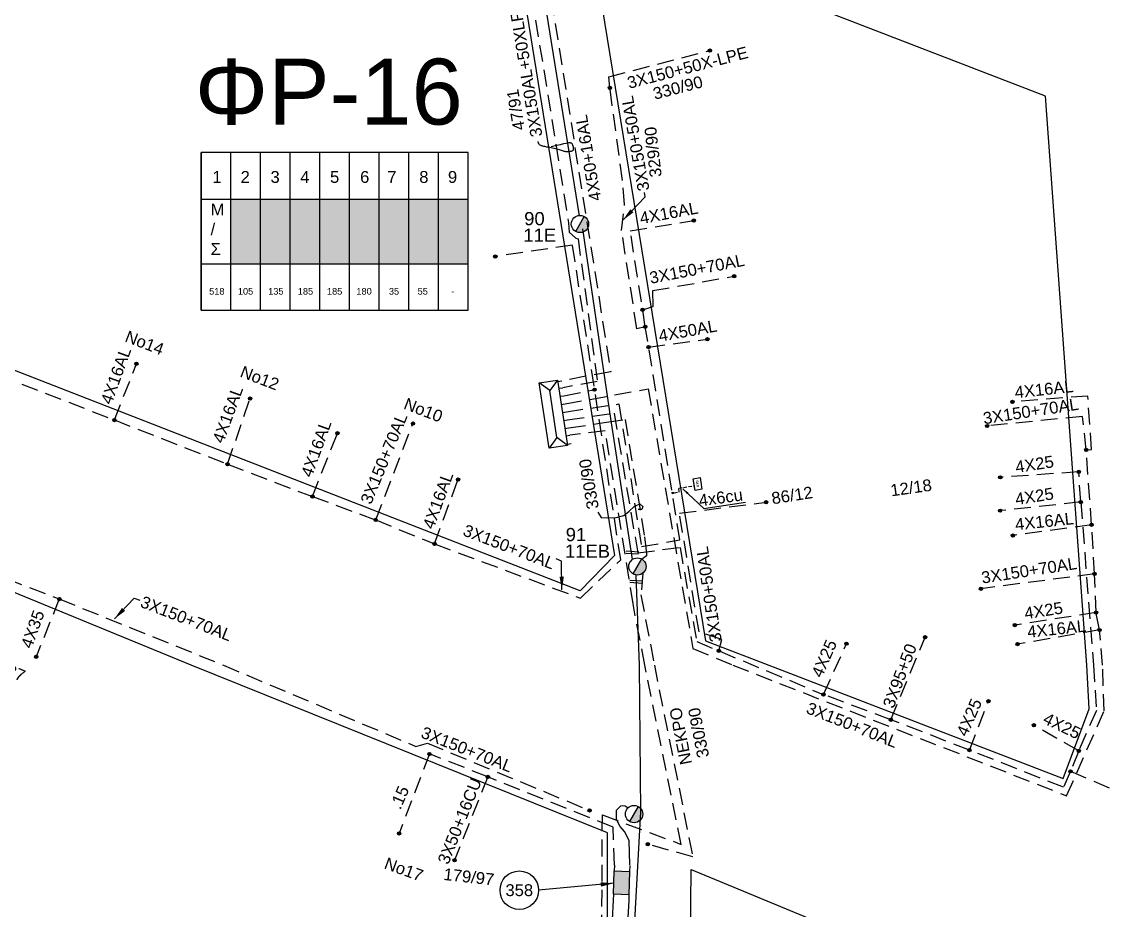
# Model space of a CAD drawing. Header units: millimetres. Extents: x 766 to 1726, y 225 to 629.
# Drawn here: x 1309.4 to 1391.4, y 405.7 to 473.1 of the extents above; entities that cross this region are included whole.
import ezdxf
from ezdxf.enums import TextEntityAlignment as Align

# ---------------------------------------------------------------- set-up
doc = ezdxf.new("R2010")
doc.units = ezdxf.units.MM
doc.linetypes.add('DASHED', pattern=[19.05, 12.7, -6.35])
for name, color, linetype in [('Link Box 4 Διευθύνσεων', 7, 'Continuous'), ('Pillar OTE', 7, 'Continuous'), ('Άγνωστα', 7, 'Continuous'), ('Ασφαλειοκιβώτια Χ.Τ 9 αναχωρήσεων', 7, 'Continuous'), ('Γυμνά εναέρια ΧΤ (3Φ)   4x35AL', 7, 'Continuous'), ('Γυμνά εναέρια ΧΤ και ΦΟΠ (2Φ)   3x50+16CU', 7, 'Continuous'), ('Γυμνά εναέρια ΧΤ και ΦΟΠ (3Φ)   4x50+16AL', 7, 'Continuous'), ('Επιγραφές - Σχήματα', 7, 'Continuous'), ('Καλώδια ΧΤ   3x150+50AL', 7, 'DASHED'), ('Καλώδια ΧΤ   3x150+70AL', 7, 'DASHED'), ('Καλώδια ΧΤ   3x150AL+50CU', 7, 'DASHED'), ('Καλώδια ΧΤ   3x150AL+50XLPE', 7, 'DASHED'), ('Καλώδια ΧΤ   3x95+50CU', 7, 'DASHED'), ('Μηχανική τομή', 7, 'Continuous'), ('Στύλος ΦΜ', 7, 'Continuous'), ('Στύλος ΦΜ @ 1', 7, 'Continuous'), ('Συνδέσεις', 7, 'Continuous'), ('Υποσταθμός πόλεως', 7, 'Continuous'), ('Υπόβαθρο ΔΕΗ', 7, 'Continuous'), ('Υπόγεια καλώδια Δικτύου ΧΤ και Παρ. ΧΤ - 3X150+70 AL', 7, 'DASHED'), ('Υπόγεια καλώδια Παροχών ΧΤ   .15', 7, 'DASHED'), ('Υπόγεια καλώδια Παροχών ΧΤ   4x16AL', 7, 'DASHED'), ('Υπόγεια καλώδια Παροχών ΧΤ   4x25', 7, 'DASHED'), ('Υπόγεια καλώδια Παροχών ΧΤ   4x50AL', 7, 'DASHED'), ('Υπόγεια καλώδια Παροχών ΧΤ   4x6', 7, 'DASHED')]:
    doc.layers.add(name, color=color, linetype=linetype)
doc.styles.get("Standard").update_dxf_attribs({"font": 'arial.ttf'})
doc.linetypes.add('SYN_LINE', pattern='A,0.5,-0.0001,["/\\/\\/\\/",Standard,S=0.1,R=0,X=0,Y=-0.05],-0.25', length=0.7501)
doc.dimstyles.new('ISO-25', dxfattribs={"dimtxt": 2.5, "dimasz": 2.5, "dimexe": 1.25, "dimexo": 0.625, "dimtad": 1, "dimtxsty": 'Standard', "dimcen": 2.5, "dimadec": 0, "dimazin": 0, "dimtfac": 1, "dimtmove": 0, "dimatfit": 3, "dimfxl": 1, "dimarcsym": 0})

# ---------------------------------------------------------------- blocks, each defined once
blk = doc.blocks.new('_ΣΥΝΔΕΣΗ')
at = {"layer": 'Συνδέσεις', "linetype": 'SYN_LINE', "ltscale": 40}
blk.add_hatch(color=256, dxfattribs=at).paths.add_polyline_path([(0.5, -0.01, 1), (-0.5, -0.01, 1)])
at = {"layer": 'Συνδέσεις'}
blk.add_circle((0, -0.01), 0.5, dxfattribs=at)
blk = doc.blocks.new('ΥΠΑΡΧΩΝ ΤΣΙΜΕΝΤΕΝΙΟΣ ΣΤΥΛΟΣ')
at = {"layer": 'Στύλος ΦΜ'}
blk.add_hatch(color=256, dxfattribs=at).paths.add_polyline_path([(-1.29, -2.28, 0.574793), (2.62, 0, 0.268822), (1.3, 2.27)])
blk.add_line((-1.29, -2.28), (1.3, 2.27), dxfattribs=at)
blk.add_circle((0, 0), 2.62, dxfattribs=at)
at = {"layer": 'Στύλος ΦΜ', "flags": 4}
for tag, p in [('ΑΡΙΘΜΟΣ', (-4.68, 8.05)), ('ΤΥΠΟΣ', (-4.91, 3.03))]:
    blk.add_attdef(tag, p, '', height=4, dxfattribs=at)
blk = doc.blocks.new('LINK BOX 4 ΑΝΑΧΩΡΗΣΕΩΝ_')
at = {"layer": 'Link Box 4 Διευθύνσεων', "ltscale": 40}
blk.add_hatch(color=256, dxfattribs=at).paths.add_polyline_path([(-3.54, 0), (-3.54, -4.67), (3.54, -4.67), (3.54, 0)])
for p, q in [((-3.54, 0), (-5.33, 0)), ((5.33, 0), (3.54, 0)), ((-3.54, -4.67), (-5.33, -4.67)), ((5.33, -4.67), (3.54, -4.67))]:
    blk.add_line(p, q, dxfattribs=at)
blk.add_lwpolyline([(-3.54, -4.67), (-3.54, 0), (3.54, 0), (3.54, -4.67)], close=True, dxfattribs=at)
blk = doc.blocks.new('ΑΣΦΑΛΕΙΟΚΙΒΩΤΙΟ ΥΠΟΣΤΑΘΜΟΥ 9A ΑΝΑΧΩΡΗΣΕΩΝ')
at = {"layer": 'Ασφαλειοκιβώτια Χ.Τ 9 αναχωρήσεων', "ltscale": 40}
for p, q in [((0, 0), (0, 11.955)), ((2.25, 0), (2.25, 11.955)), ((4.5, 0), (4.5, 11.955)), ((6.75, 0), (6.75, 11.955)), ((9, 0), (9, 11.955)), ((11.25, 0), (11.25, 11.955)), ((13.5, 0), (13.5, 11.955)), ((15.75, 0), (15.75, 11.955)), ((18, 0), (18, 11.955)), ((0, 8.434), (20.25, 8.434)), ((0, 3.521), (20.25, 3.521))]:
    blk.add_line(p, q, dxfattribs=at)
at = {"layer": 'Ασφαλειοκιβώτια Χ.Τ 9 αναχωρήσεων'}
blk.add_lwpolyline([(20.25, 0), (20.25, 11.955), (0, 11.955), (0, 0)], close=True, dxfattribs=at)
for s, p in [('1', (0.855, 9.658)), ('2', (2.997, 9.658)), ('3', (5.265, 9.658)), ('4', (7.521, 9.658)), ('5', (9.774, 9.658)), ('6', (12.057, 9.658)), ('7', (14.118, 9.658)), ('8', (16.54, 9.658)), ('9', (18.714, 9.658))]:
    blk.add_text(s, height=0.9, dxfattribs=at).set_placement(p)
at = {"layer": 'Ασφαλειοκιβώτια Χ.Τ 9 αναχωρήσεων', "ltscale": 40}
for tag, height, p in [('ΟΝΟΜΑ', 1.25, (9.403, 14.063)), ('ΚΕΙΜΕΝΟ 1', 0.5, (1.194, 1.435)), ('ΚΕΙΜΕΝΟ 2', 0.5, (3.37, 1.435)), ('ΚΕΙΜΕΝΟ 3', 0.5, (5.669, 1.435)), ('ΚΕΙΜΕΝΟ 4', 0.5, (7.913, 1.435)), ('ΚΕΙΜΕΝΟ 5', 0.5, (10.123, 1.435)), ('ΚΕΙΜΕΝΟ 6', 0.5, (12.354, 1.435)), ('ΚΕΙΜΕΝΟ 7', 0.5, (14.623, 1.435)), ('ΚΕΙΜΕΝΟ 8', 0.5, (16.804, 1.435)), ('ΚΕΙΜΕΝΟ 9', 0.5, (19.088, 1.435)), ('ΣΧ', 0.5, (9.152, -0.433))]:
    blk.add_attdef(tag, text='', height=height, dxfattribs=at).set_placement(p, align=Align.MIDDLE_CENTER)
blk = doc.blocks.new('ΥΠΟΣΤΑΘΜΟΣ ΠΟΛΕΩΣ 9 ΑΝΑΧΩΡΗΣΕΩΝ')
at = {"layer": 'Υποσταθμός πόλεως', "ltscale": 40}
for p, q in [((-9.63, -2.82), (-9.63, -4)), ((-7.12, -2.82), (-7.12, -4)), ((-4.84, -2.82), (-4.84, -4)), ((-2.36, -2.82), (-2.36, -4)), ((0.09, -2.82), (0.09, -4)), ((2.55, -2.82), (2.55, -4)), ((5.02, -2.82), (5.02, -4)), ((7.48, -2.82), (7.48, -4)), ((9.61, -2.82), (9.61, -4))]:
    blk.add_line(p, q, dxfattribs=at)
blk.add_lwpolyline([(-10.02, 2.82), (10.02, 2.82), (10.02, -2.82), (-10.02, -2.82)], close=True, dxfattribs=at)
for points in [[(-7.21, 0), (-10.02, 2.82)], [(-10.02, -2.82), (-7.21, 0)], [(-7.21, 0), (7.21, 0)], [(7.21, 0), (10.02, 2.82)], [(10.02, -2.82), (7.21, 0)]]:
    blk.add_lwpolyline(points, dxfattribs=at)
at = {"layer": 'Υποσταθμός πόλεως', "linetype": 'SYN_LINE', "ltscale": 40, "flags": 1}
for tag, p in [('ΜΕΤΑΣΧΗΜΑΤΙΣΜΟΣ', (10.79, 1.71)), ('ΙΣΧΥΣ', (10.77, -1.08)), ('ΑΡΙΘΜΟΣ', (10.89, -3.8))]:
    blk.add_attdef(tag, p, '', height=1.8, dxfattribs=at)
blk = doc.blocks.new('ΜΗΧΑΝΙΚΗ ΤΟΜΗ')
at = {"layer": 'Μηχανική τομή', "ltscale": 40}
for p, q in [((-1.89, 0.78), (1.89, 0.78)), ((1.89, 0), (-1.89, 0))]:
    blk.add_line(p, q, dxfattribs=at)
blk = doc.blocks.new('PILLAR ΟΤΕ')
at = {"layer": 'Pillar OTE', "ltscale": 40}
blk.add_lwpolyline([(-3.31, 2.02), (3.39, 2.02), (3.39, -1.99), (-3.31, -1.99)], close=True, dxfattribs=at)
at = {"layer": 'Pillar OTE', "insert": (-1.81, 0.71), "char_height": 1.3575, "width": 109.961, "attachment_point": 1}
blk.add_mtext('{\\fArial|b1|i0|c161|p34;OTE}', dxfattribs=at)

msp = doc.modelspace()

# ---------------------------------------------------------------- hatches: boundary and pattern name
at = {"layer": 'Pillar OTE', "ltscale": 40}
h = msp.add_hatch(color=256, dxfattribs=at)
h.dxf.hatch_style = 1
h.paths.add_polyline_path([(1358.715, 437.324), (1358.83, 437.4), (1358.696, 437.44)])
at = {"layer": 'Ασφαλειοκιβώτια Χ.Τ 9 αναχωρήσεων'}
for color, points in [(1, [(1327.478, 459.674), (1325.228, 459.674), (1325.228, 454.76), (1327.478, 454.76)]), (5, [(1329.728, 459.674), (1327.478, 459.674), (1327.478, 454.76), (1329.728, 454.76)]), (133, [(1331.978, 459.674), (1329.728, 459.674), (1329.728, 454.76), (1331.978, 454.76)]), (2, [(1334.228, 459.674), (1331.978, 459.674), (1331.978, 454.76), (1334.228, 454.76)]), (85, [(1336.478, 459.674), (1334.228, 459.674), (1334.228, 454.76), (1336.478, 454.76)]), (30, [(1338.728, 459.674), (1336.478, 459.674), (1336.478, 454.76), (1338.728, 454.76)]), (27, [(1340.978, 459.674), (1338.728, 459.674), (1338.728, 454.76), (1340.978, 454.76)]), (173, [(1343.228, 459.674), (1340.978, 459.674), (1340.978, 454.76), (1343.228, 454.76)])]:
    msp.add_hatch(color=color, dxfattribs=at).paths.add_polyline_path(points)

# ---------------------------------------------------------------- linework, layer by layer
at = {"layer": 'Pillar OTE', "ltscale": 40}
msp.add_lwpolyline([(1358.696, 437.44), (1358.83, 437.4), (1358.715, 437.324), (1358.696, 437.44)], dxfattribs=at)
at = {"layer": 'Άγνωστα', "color": 5, "linetype": 'DASHED', "ltscale": 0.1}
for points in [[(1350.852, 442.318), (1353.706, 442.739)], [(1353.706, 442.739), (1355.128, 442.961), (1356.588, 434.063), (1356.734, 432.786), (1356.734, 432.604), (1356.551, 432.458), (1356.442, 432.385)], [(1356.464, 431.295), (1356.321, 429.645), (1357.339, 424.322), (1360.252, 409.786), (1356.835, 410.744)]]:
    msp.add_lwpolyline(points, dxfattribs=at)
at = {"layer": 'Άγνωστα', "color": 5, "linetype": 'Continuous', "ltscale": 0.1}
msp.add_lwpolyline([(1354.002, 443.017), (1354.002, 443.017), (1355.659, 432.327)], dxfattribs=at)
at = {"layer": 'Άγνωστα', "color": 27, "linetype": 'DASHED', "ltscale": 0.1}
msp.add_lwpolyline([(1389.507, 417.824), (1386.108, 419.765)], dxfattribs=at)
at = {"layer": 'Άγνωστα', "color": 85}
for points in [[(1355.481, 409.189), (1355.431, 411.018), (1355.087, 411.706), (1354.742, 412.099), (1354.472, 412.615), (1354.472, 413.327), (1354.792, 413.647), (1354.915, 413.671), (1355.136, 413.647), (1355.341, 413.496)], [(1354.228, 406.5), (1354.152, 405.038), (1354.43, 403.496)]]:
    msp.add_lwpolyline(points, dxfattribs=at)
at = {"layer": 'Γυμνά εναέρια ΧΤ (3Φ)   4x35AL', "color": 2, "linetype": 'DASHED', "ltscale": 0.1}
msp.add_lwpolyline([(1312.23, 429.342), (1310.479, 424.96)], dxfattribs=at)
at = {"layer": 'Γυμνά εναέρια ΧΤ και ΦΟΠ (2Φ)   3x50+16CU', "color": 5, "linetype": 'DASHED', "ltscale": 0.1}
msp.add_lwpolyline([(1344.708, 415.855), (1342.189, 409.527)], dxfattribs=at)
at = {"layer": 'Γυμνά εναέρια ΧΤ και ΦΟΠ (3Φ)   4x50+16AL', "color": 173, "linetype": 'DASHED', "ltscale": 0.1}
msp.add_lwpolyline([(1313.964, 495.087), (1313.864, 494.515), (1315.511, 494.015), (1315.834, 493.31), (1317.011, 492.751), (1317.894, 493.075), (1321.924, 492.399), (1322.1, 492.81), (1346.832, 485.748), (1347.223, 480.579), (1348.271, 481.103), (1349.529, 480.684), (1349.686, 479.898), (1349.11, 479.244), (1348.926, 478.635), (1354.031, 446.57), (1350.313, 445.891)], dxfattribs=at)
at = {"layer": 'Γυμνά εναέρια ΧΤ και ΦΟΠ (3Φ)   4x50+16AL', "color": 5}
msp.add_lwpolyline([(1355.113, 391.132), (1356.313, 413.194), (1356.208, 424.322), (1355.971, 431.158)], dxfattribs=at)
at = {"layer": 'Επιγραφές - Σχήματα'}
for points in [[(1349.519, 463.658), (1349.92, 463.748), (1350.234, 463.819), (1350.474, 463.873), (1350.65, 463.911), (1350.775, 463.936), (1350.861, 463.949), (1350.918, 463.953), (1350.959, 463.95), (1350.994, 463.941), (1351.025, 463.927), (1351.052, 463.908), (1351.076, 463.885), (1351.097, 463.858), (1351.115, 463.828), (1351.131, 463.795), (1351.145, 463.76), (1351.157, 463.723), (1351.168, 463.685), (1351.177, 463.646), (1351.184, 463.608), (1351.189, 463.57), (1351.193, 463.533), (1351.195, 463.499), (1351.195, 463.467), (1351.192, 463.438), (1351.188, 463.413), (1351.18, 463.39), (1351.169, 463.369), (1351.153, 463.351), (1351.132, 463.334), (1351.105, 463.318), (1351.072, 463.304), (1351.032, 463.291), (1350.987, 463.278), (1350.935, 463.268), (1350.88, 463.259), (1350.822, 463.254), (1350.761, 463.252), (1350.699, 463.253), (1350.636, 463.259), (1350.573, 463.269), (1350.509, 463.284), (1350.444, 463.302), (1350.376, 463.323), (1350.303, 463.347), (1350.226, 463.372), (1350.142, 463.399), (1350.051, 463.426), (1349.952, 463.452), (1349.846, 463.479), (1349.736, 463.505), (1349.624, 463.53), (1349.512, 463.555), (1349.403, 463.578), (1349.298, 463.599), (1349.2, 463.619), (1349.109, 463.637), (1349.028, 463.654), (1348.954, 463.669), (1348.888, 463.684), (1348.829, 463.7), (1348.776, 463.716), (1348.73, 463.733), (1348.69, 463.751), (1348.655, 463.772), (1348.625, 463.796), (1348.6, 463.823), (1348.578, 463.854), (1348.56, 463.89), (1348.545, 463.932), (1348.533, 463.98), (1348.522, 464.034)], [(1353.064, 435.918), (1353.317, 435.52), (1353.752, 435.484), (1354.439, 435.52), (1355.019, 435.665), (1355.417, 435.99), (1355.815, 436.352), (1356.249, 436.569), (1356.467, 436.352), (1356.394, 436.135), (1356.213, 436.135), (1356.105, 436.135)]]:
    msp.add_lwpolyline(points, dxfattribs=at)
msp.add_circle((1347.1, 407.252), 1.461, dxfattribs=at)
at = {"layer": 'Καλώδια ΧΤ   3x150+50AL', "color": 30, "ltscale": 0.1}
msp.add_lwpolyline([(1356.651, 449.986), (1356.013, 449.842), (1354.857, 457.282), (1355.082, 459.249), (1354.922, 461.077), (1353.968, 468.1)], dxfattribs=at)
at = {"layer": 'Καλώδια ΧΤ   3x150+50AL', "color": 30, "linetype": 'DASHED', "ltscale": 0.1}
msp.add_lwpolyline([(1350.668, 443.536), (1354.639, 444.133), (1356.373, 433.315), (1359.275, 433.824), (1356.651, 449.986)], dxfattribs=at)
at = {"layer": 'Καλώδια ΧΤ   3x150+70AL', "color": 1, "ltscale": 0.1}
for points in [[(1270.72, 462.155), (1270.369, 460.898), (1291.637, 452.547), (1316.407, 442.916), (1324.985, 439.568), (1331.415, 437.112), (1336.214, 435.342), (1340.676, 433.518), (1351.734, 429.405), (1354.785, 432.306), (1351.136, 456.183), (1345.276, 455.311)], [(1350.484, 444.755), (1352.812, 445.218)]]:
    msp.add_lwpolyline(points, dxfattribs=at)
at = {"layer": 'Καλώδια ΧΤ   3x150+70AL', "color": 30, "linetype": 'DASHED', "ltscale": 0.1}
msp.add_lwpolyline([(1356.449, 451.274), (1357.244, 451.511), (1357.219, 452.726), (1363.396, 453.819)], dxfattribs=at)
at = {"layer": 'Καλώδια ΧΤ   3x150+70AL', "color": 27, "ltscale": 0.1}
msp.add_lwpolyline([(1350.759, 442.932), (1354.281, 443.438), (1356.078, 432.838), (1359.286, 433.254), (1360.547, 426.113), (1370.136, 422.103)], dxfattribs=at)
at = {"layer": 'Καλώδια ΧΤ   3x150+70AL', "color": 85, "ltscale": 0.1}
for points in [[(1343.815, 373.972), (1354.124, 370.533), (1354.349, 384.5), (1353.973, 385.377), (1354.189, 393.068), (1354.244, 394.48), (1354.43, 403.496), (1353.36, 404.107), (1353.399, 412.961), (1359.366, 410.733), (1356.621, 424.322), (1355.721, 428.969), (1353.618, 442.104), (1350.936, 441.755)], [(1355.394, 406.463), (1354.449, 390.66), (1354.449, 390.66)]]:
    msp.add_lwpolyline(points, dxfattribs=at)
at = {"layer": 'Καλώδια ΧΤ   3x150AL+50CU', "color": 27, "ltscale": 0.1}
msp.add_lwpolyline([(1362.219, 425.413), (1362.447, 426.263), (1360.725, 426.853), (1359.24, 435.844), (1365.808, 436.676)], dxfattribs=at)
at = {"layer": 'Καλώδια ΧΤ   3x150AL+50XLPE', "color": 133, "ltscale": 0.1}
msp.add_lwpolyline([(1347.423, 478.869), (1350.832, 457.864), (1350.893, 457.154), (1351.392, 456.7), (1351.558, 456.655), (1353.013, 445.848), (1350.392, 445.364)], dxfattribs=at)
at = {"layer": 'Καλώδια ΧΤ   3x150AL+50XLPE', "color": 5, "linetype": 'Continuous', "ltscale": 0.1}
for points in [[(1348.297, 479.131), (1351.64, 458.388)], [(1351.88, 457.423), (1354.002, 443.017)]]:
    msp.add_lwpolyline(points, dxfattribs=at)
at = {"layer": 'Καλώδια ΧΤ   3x150AL+50XLPE', "color": 30, "linetype": 'DASHED', "ltscale": 0.1}
msp.add_lwpolyline([(1353.968, 468.1), (1353.9, 468.954), (1361.548, 470.941)], dxfattribs=at)
at = {"layer": 'Καλώδια ΧΤ   3x95+50CU', "color": 27, "ltscale": 0.1}
msp.add_lwpolyline([(1375.265, 420.187), (1377.858, 426.438)], dxfattribs=at)
at = {"layer": 'Υπόβαθρο ΔΕΗ'}
for points in [[(1271.03, 461.396), (1282.428, 496.447), (1346.9, 478.653), (1354.306, 432.643), (1351.716, 429.965), (1271.03, 461.396)], [(1366.346, 424.194), (1388.319, 415.721), (1390.296, 421.016), (1390.12, 424.322), (1386.982, 467.472), (1356.315, 479.323), (1352.753, 478.062), (1361.213, 426.156), (1366.346, 424.194)], [(1259.482, 424.322), (1250.086, 394.168), (1287.728, 379.063), (1301.689, 373.839), (1313.776, 402.086), (1321.198, 399.071), (1315.086, 385.301), (1353.738, 371.011), (1353.798, 411.608), (1322.229, 424.322), (1266.655, 447.158), (1259.482, 424.322)], [(1361.095, 436.198), (1364.24, 436.687)], [(1360.127, 408.819), (1383.375, 399.189), (1362.744, 349.111), (1359.537, 350.283), (1360.127, 408.819)]]:
    msp.add_lwpolyline(points, dxfattribs=at)
at = {"layer": 'Υπόγεια καλώδια Δικτύου ΧΤ και Παρ. ΧΤ - 3X150+70 AL', "color": 2, "ltscale": 0.1}
for points in [[(1350.576, 444.145), (1356.87, 445.271), (1360.257, 425.582), (1363.286, 424.322), (1388.589, 414.419), (1391.444, 420.854), (1391.314, 424.322), (1391.089, 426.992), (1390.825, 428.308), (1390.712, 431.242), (1390.486, 434.97), (1390.072, 440.655)], [(1390.072, 440.655), (1389.798, 443.186), (1382.563, 442.464)], [(1288.614, 438.864), (1292.25, 437.369), (1294.761, 436.349), (1299.966, 434.241), (1303.713, 432.766), (1308.19, 430.884), (1312.23, 429.342), (1324.67, 424.322), (1339.255, 418.166), (1340.136, 418.411), (1352.425, 413.307)], [(1390.712, 431.242), (1382.093, 430.121)]]:
    msp.add_lwpolyline(points, dxfattribs=at)
at = {"layer": 'Υπόγεια καλώδια Δικτύου ΧΤ και Παρ. ΧΤ - 3X150+70 AL', "color": 1, "ltscale": 0.1}
msp.add_lwpolyline([(1336.214, 435.342), (1339.042, 442.649)], dxfattribs=at)
at = {"layer": 'Υπόγεια καλώδια Δικτύου ΧΤ και Παρ. ΧΤ - 3X150+70 AL', "color": 27, "ltscale": 0.1}
for points in [[(1389.665, 436.697), (1389.665, 436.697), (1390.621, 424.322), (1390.848, 420.875), (1389.507, 417.824), (1388.89, 416.272), (1388.358, 415.061), (1381.222, 417.881), (1375.265, 420.187), (1370.157, 422.095), (1370.157, 422.095)], [(1388.89, 416.272), (1400.432, 411.324), (1399.086, 406.997)]]:
    msp.add_lwpolyline(points, dxfattribs=at)
at = {"layer": 'Υπόγεια καλώδια Δικτύου ΧΤ και Παρ. ΧΤ - 3X150+70 AL', "color": 5, "ltscale": 0.1}
msp.add_lwpolyline([(1354.313, 409.163), (1354.213, 412.032), (1344.708, 415.855), (1340.286, 417.587)], dxfattribs=at)
at = {"layer": 'Υπόγεια καλώδια Παροχών ΧΤ   .15', "color": 5, "ltscale": 0.1}
msp.add_lwpolyline([(1340.286, 417.587), (1337.993, 411.56)], dxfattribs=at)
at = {"layer": 'Υπόγεια καλώδια Παροχών ΧΤ   4x16AL', "color": 30, "ltscale": 0.1}
msp.add_lwpolyline([(1356.651, 449.986), (1355.51, 457.261), (1360.325, 458.046)], dxfattribs=at)
at = {"layer": 'Υπόγεια καλώδια Παροχών ΧΤ   4x16AL', "color": 1, "ltscale": 0.1}
for points in [[(1316.407, 442.916), (1318.081, 447.182)], [(1324.985, 439.568), (1326.691, 444.546)], [(1331.415, 437.112), (1333.315, 441.91)], [(1340.676, 433.518), (1342.458, 438.404)]]:
    msp.add_lwpolyline(points, dxfattribs=at)
at = {"layer": 'Υπόγεια καλώδια Παροχών ΧΤ   4x16AL', "color": 2, "ltscale": 0.1}
for points in [[(1390.072, 440.655), (1390.478, 440.678), (1390.199, 444.734), (1384.481, 444.287)], [(1390.486, 434.97), (1384.523, 434.157)], [(1391.089, 426.992), (1384.877, 425.921)]]:
    msp.add_lwpolyline(points, dxfattribs=at)
at = {"layer": 'Υπόγεια καλώδια Παροχών ΧΤ   4x25', "color": 27, "ltscale": 0.1}
for points in [[(1389.492, 438.982), (1383.549, 438.569)], [(1389.665, 436.697), (1389.506, 438.983)], [(1389.665, 436.697), (1383.549, 436.043)], [(1370.157, 422.095), (1371.901, 425.955)], [(1381.222, 417.881), (1382.662, 421.585)]]:
    msp.add_lwpolyline(points, dxfattribs=at)
at = {"layer": 'Υπόγεια καλώδια Παροχών ΧΤ   4x25', "color": 2, "ltscale": 0.1}
msp.add_lwpolyline([(1390.825, 428.308), (1384.641, 427.359)], dxfattribs=at)
at = {"layer": 'Υπόγεια καλώδια Παροχών ΧΤ   4x50AL', "color": 30, "ltscale": 0.1}
msp.add_lwpolyline([(1356.887, 448.442), (1361.364, 449.048)], dxfattribs=at)
at = {"layer": 'Υπόγεια καλώδια Παροχών ΧΤ   4x6', "color": 30, "linetype": 'DASHED', "ltscale": 0.02}
msp.add_lwpolyline([(1358.83, 437.4), (1359.226, 437.458), (1359.183, 437.75), (1360.343, 437.921)], dxfattribs=at)

# ---------------------------------------------------------------- block references
at = {"layer": 'Link Box 4 Διευθύνσεων', "xscale": 0.2500000000000818, "yscale": 0.2500000000000818, "zscale": 0.2500000000000818, "rotation": 88.17307364505864}
msp.add_blockref('LINK BOX 4 ΑΝΑΧΩΡΗΣΕΩΝ_', (1354.27, 407.831), dxfattribs=at)
at = {"layer": 'Pillar OTE', "xscale": 0.1336638333950191, "yscale": 0.1336638333950191, "zscale": 0.1336638333950191, "rotation": 99.25041825581428}
msp.add_blockref('PILLAR ΟΤΕ', (1360.616, 438.055), dxfattribs=at)
at = {"layer": 'Ασφαλειοκιβώτια Χ.Τ 9 αναχωρήσεων'}
ref = msp.add_blockref('ΑΣΦΑΛΕΙΟΚΙΒΩΤΙΟ ΥΠΟΣΤΑΘΜΟΥ 9A ΑΝΑΧΩΡΗΣΕΩΝ', (1322.978, 451.24), dxfattribs=at)
ref.add_attrib('ΚΕΙΜΕΝΟ 9', '-', dxfattribs={"ltscale": 40, "height": 0.5}).set_placement((1342.066, 452.674), align=Align.MIDDLE_CENTER)
ref.add_attrib('ΚΕΙΜΕΝΟ 8', '55', dxfattribs={"ltscale": 40, "height": 0.5}).set_placement((1339.782, 452.674), align=Align.MIDDLE_CENTER)
ref.add_attrib('ΚΕΙΜΕΝΟ 7', '35', dxfattribs={"ltscale": 40, "height": 0.5}).set_placement((1337.601, 452.674), align=Align.MIDDLE_CENTER)
ref.add_attrib('ΚΕΙΜΕΝΟ 6', '180', dxfattribs={"ltscale": 40, "height": 0.5}).set_placement((1335.332, 452.674), align=Align.MIDDLE_CENTER)
ref.add_attrib('ΚΕΙΜΕΝΟ 5', '185', dxfattribs={"ltscale": 40, "height": 0.5}).set_placement((1333.102, 452.674), align=Align.MIDDLE_CENTER)
ref.add_attrib('ΚΕΙΜΕΝΟ 4', '185', dxfattribs={"ltscale": 40, "height": 0.5}).set_placement((1330.891, 452.674), align=Align.MIDDLE_CENTER)
ref.add_attrib('ΚΕΙΜΕΝΟ 3', '135', dxfattribs={"ltscale": 40, "height": 0.5}).set_placement((1328.647, 452.674), align=Align.MIDDLE_CENTER)
ref.add_attrib('ΚΕΙΜΕΝΟ 1', '518', dxfattribs={"ltscale": 40, "height": 0.5}).set_placement((1324.172, 452.674), align=Align.MIDDLE_CENTER)
ref.add_attrib('ΚΕΙΜΕΝΟ 2', '105', dxfattribs={"ltscale": 40, "height": 0.5}).set_placement((1326.348, 452.674), align=Align.MIDDLE_CENTER)
at = {"layer": 'Μηχανική τομή', "xscale": 0.2500000000000173, "yscale": 0.2500000000000173, "zscale": 0.2500000000000173, "rotation": 356.2669482988155}
for p in [(1355.671, 432.76), (1355.95, 430.552)]:
    msp.add_blockref('ΜΗΧΑΝΙΚΗ ΤΟΜΗ', p, dxfattribs=at)
at = {"layer": 'Στύλος ΦΜ @ 1', "ltscale": 40}
ref = msp.add_blockref('ΥΠΑΡΧΩΝ ΤΣΙΜΕΝΤΕΝΙΟΣ ΣΤΥΛΟΣ', (1351.7, 457.779), dxfattribs=dict(at, xscale=0.25, yscale=0.25, zscale=0.25))
ref.add_attrib('ΤΥΠΟΣ', '11E', (1347.411, 456.431), dxfattribs={"layer": 'Στύλος ΦΜ', "height": 1, "flags": 4})
ref.add_attrib('ΑΡΙΘΜΟΣ', '90', (1347.471, 457.688), dxfattribs={"layer": 'Στύλος ΦΜ', "height": 1, "flags": 4})
ref = msp.add_blockref('ΥΠΑΡΧΩΝ ΤΣΙΜΕΝΤΕΝΙΟΣ ΣΤΥΛΟΣ', (1356.057, 431.807), dxfattribs=dict(at, xscale=0.25, yscale=0.25, zscale=0.25))
ref.add_attrib('ΤΥΠΟΣ', '11EB', (1350.559, 432.471), dxfattribs={"layer": 'Στύλος ΦΜ', "height": 1, "flags": 4})
ref.add_attrib('ΑΡΙΘΜΟΣ', '91', (1350.618, 433.728), dxfattribs={"layer": 'Στύλος ΦΜ', "height": 1, "flags": 4})
at = {"layer": 'Στύλος ΦΜ @ 1', "ltscale": 40, "xscale": 0.25, "yscale": 0.25, "zscale": 0.25}
msp.add_blockref('ΥΠΑΡΧΩΝ ΤΣΙΜΕΝΤΕΝΙΟΣ ΣΤΥΛΟΣ', (1355.8, 413.03), dxfattribs=at)
at = {"layer": 'Συνδέσεις', "xscale": 0.25, "yscale": 0.25, "zscale": 0.25}
for p in [(1361.548, 470.941), (1353.968, 468.103), (1360.325, 458.046), (1345.276, 455.311), (1363.396, 453.819), (1356.449, 451.274), (1356.651, 449.986), (1361.364, 449.048), (1356.901, 448.444), (1318.081, 447.182), (1352.812, 445.218), (1326.691, 444.546), (1384.481, 444.287), (1316.407, 442.916), (1339.042, 442.649), (1382.563, 442.464), (1333.315, 441.91), (1390.072, 440.655), (1324.985, 439.568), (1389.506, 438.983), (1342.458, 438.404), (1383.549, 438.569), (1331.415, 437.112), (1365.809, 436.679), (1389.665, 436.697), (1383.549, 436.043), (1336.214, 435.342), (1390.486, 434.97), (1384.523, 434.157), (1340.676, 433.518), (1390.712, 431.242), (1382.093, 430.121), (1312.245, 429.336), (1390.825, 428.308), (1384.656, 427.361), (1391.089, 426.992), (1371.901, 425.955), (1377.858, 426.438), (1384.877, 425.921), (1362.22, 425.416), (1310.479, 424.96), (1370.157, 422.095), (1382.662, 421.585), (1375.265, 420.187), (1386.108, 419.765), (1381.222, 417.881), (1389.507, 417.824), (1340.286, 417.587), (1388.89, 416.272), (1344.708, 415.855), (1352.425, 413.307), (1337.993, 411.56), (1356.835, 410.744), (1342.189, 409.527)]:
    msp.add_blockref('_ΣΥΝΔΕΣΗ', p, dxfattribs=at)
at = {"layer": 'Υποσταθμός πόλεως', "xscale": 0.2500000000000523, "yscale": 0.2500000000000523, "zscale": 0.2500000000000523, "rotation": 98.57207133278034}
msp.add_blockref('ΥΠΟΣΤΑΘΜΟΣ ΠΟΛΕΩΣ 9 ΑΝΑΧΩΡΗΣΕΩΝ', (1349.682, 443.366), dxfattribs=at)

# ---------------------------------------------------------------- texts
at = {"layer": 'Άγνωστα', "color": 7, "insert": (1387.112, 420.769), "char_height": 0.9, "width": 84.18588, "attachment_point": 1, "rotation": 334.17557}
msp.add_mtext('4X25', dxfattribs=at)
at = {"layer": 'Ασφαλειοκιβώτια Χ.Τ 9 αναχωρήσεων', "insert": (1323.7, 459.332), "char_height": 0.9, "width": 2.17983, "attachment_point": 1}
msp.add_mtext('M\\P/\\PΣ', dxfattribs=at)
at = {"layer": 'Γυμνά εναέρια ΧΤ (3Φ)   4x35AL', "color": 7, "insert": (1309.285, 425.827), "char_height": 0.9, "width": 84.18588, "attachment_point": 1, "rotation": 70.10934}
msp.add_mtext('4X35', dxfattribs=at)
at = {"layer": 'Γυμνά εναέρια ΧΤ και ΦΟΠ (2Φ)   3x50+16CU', "color": 7, "insert": (1340.879, 409.477), "char_height": 0.9, "width": 84.18588, "attachment_point": 1, "rotation": 68.18194}
msp.add_mtext('3X50+16CU', dxfattribs=at)
at = {"layer": 'Γυμνά εναέρια ΧΤ και ΦΟΠ (3Φ)   4x50+16AL', "color": 7, "insert": (1352.435, 459.455), "char_height": 0.9, "width": 84.18588, "attachment_point": 1, "rotation": 99.6115}
msp.add_mtext('4X50+16AL', dxfattribs=at)
at = {"layer": 'Επιγραφές - Σχήματα'}
for s, insert, char_height, width, attachment_point in [('ΦΡ-16', (1322.492, 470.32), 5, 4.30029, 1), ('358', (1347.1, 407.252), 0.9, 1.13395, 5)]:
    msp.add_mtext(s, dxfattribs=dict(at, insert=insert, char_height=char_height, width=width, attachment_point=attachment_point))
at = {"layer": 'Επιγραφές - Σχήματα', "color": 7, "char_height": 0.9}
for s, insert, width, attachment_point, rotation in [('330/90', (1357.145, 468.073), 84.18588, 1, 14.56044), ('47/91', (1346.645, 464.812), 84.18588, 1, 99.45861), ('329/90', (1357.01, 461.278), 84.18588, 1, 96.52825), ('No14', (1318.696, 448.767), 3.33434, 5, 339), ('No12', (1327.423, 446.096), 3.33434, 5, 339), ('No10', (1339.825, 443.664), 3.33434, 5, 339), ('330/90', (1352.247, 436.087), 84.18588, 1, 99.45861), ('3X150+70AL', (1346.322, 433.295), 3.33434, 5, 339), ('No27', (1308.194, 424.04), 3.33434, 5, 336.86068)]:
    msp.add_mtext(s, dxfattribs=dict(at, insert=insert, width=width, attachment_point=attachment_point, rotation=rotation))
at = {"layer": 'Επιγραφές - Σχήματα', "color": 7, "char_height": 0.9, "attachment_point": 5}
for s, insert, rotation in [('NEKPO', (1359.336, 418.944), 101.04848), ('330/90', (1360.696, 419.194), 101.04848), ('No17', (1338.35, 408.829), 339.92727), ('179/97', (1343.282, 408.266), 353.58749)]:
    msp.add_mtext(s, dxfattribs=dict(at, insert=insert, rotation=rotation))
at = {"layer": 'Καλώδια ΧΤ   3x150+50AL', "color": 7, "insert": (1356.094, 460.211), "char_height": 0.9, "width": 84.18588, "attachment_point": 1, "rotation": 100.03614}
msp.add_mtext('3X150+50AL', dxfattribs=at)
at = {"layer": 'Καλώδια ΧΤ   3x150+70AL', "color": 7, "char_height": 0.9, "width": 84.18588, "attachment_point": 1}
for insert, rotation in [((1356.893, 454.125), 10.89126), ((1318.624, 429.605), 338.72726)]:
    msp.add_mtext('3X150+70AL', dxfattribs=dict(at, insert=insert, rotation=rotation))
at = {"layer": 'Καλώδια ΧΤ   3x150AL+50XLPE', "color": 7, "char_height": 0.9}
for s, insert, width, attachment_point, rotation in [('3X150AL+50XLPE', (1347.566, 469.581), 13.92422, 5, 99.35037), ('3X150+50X-LPE', (1355.196, 468.901), 84.18588, 1, 14.56044)]:
    msp.add_mtext(s, dxfattribs=dict(at, insert=insert, width=width, attachment_point=attachment_point, rotation=rotation))
at = {"layer": 'Καλώδια ΧΤ   3x95+50CU', "color": 7, "insert": (1374.627, 421.301), "char_height": 0.9, "width": 84.18588, "attachment_point": 1, "rotation": 69.3813}
msp.add_mtext('3X95+50', dxfattribs=at)
at = {"layer": 'Υπόγεια καλώδια Δικτύου ΧΤ και Παρ. ΧΤ - 3X150+70 AL', "color": 7, "char_height": 0.9, "width": 84.18588, "attachment_point": 1}
for s, insert, rotation in [('3X150+70AL', (1382.191, 443.477), 8.77582), ('3X150+70AL', (1335.027, 436.799), 67.51617), ('3X150+50AL', (1361.567, 426.021), 98.43256), ('3X150+70AL', (1382.065, 431.394), 8.77582), ('3X150+70AL', (1369.105, 421.55), 338.4078), ('3X150+70AL', (1339.901, 419.7), 338.4078)]:
    msp.add_mtext(s, dxfattribs=dict(at, insert=insert, rotation=rotation))
at = {"layer": 'Υπόγεια καλώδια Δικτύου ΧΤ και Παρ. ΧΤ - 3X150+70 AL', "color": 7}
note = msp.add_mtext_dynamic_manual_height_columns('12/18\\P', width=1.8, gutter_width=12.5, heights=[0.118, 0], dxfattribs=dict(at, insert=(1361.017, 436.022), char_height=0.9, attachment_point=1, rotation=8))
at = {"layer": 'Υπόγεια καλώδια Δικτύου ΧΤ και Παρ. ΧΤ - 3X150+70 AL', "color": 7, "insert": (1360.647, 437.248), "char_height": 0.9, "attachment_point": 1, "rotation": 8}
msp.add_mtext_dynamic_manual_height_columns('4x6cu', width=1.8, gutter_width=12.5, heights=[0.118], dxfattribs=at)
at = {"layer": 'Υπόγεια καλώδια Παροχών ΧΤ   .15', "color": 7, "insert": (1337.26, 413.661), "char_height": 0.9, "width": 84.18588, "attachment_point": 1, "rotation": 66.66476}
msp.add_mtext('.15', dxfattribs=at)
at = {"layer": 'Υπόγεια καλώδια Παροχών ΧΤ   4x16AL', "color": 7, "char_height": 0.9, "width": 84.18588, "attachment_point": 1}
for insert, rotation in [((1356.158, 458.656), 10.48221), ((1315.334, 444.335), 70.10934), ((1384.608, 445.456), 6.14856), ((1323.815, 441.387), 70.10934), ((1330.516, 438.806), 70.10934), ((1339.75, 434.876), 70.10934), ((1384.634, 435.436), 6.14856), ((1385.555, 427.288), 6.14856)]:
    msp.add_mtext('4X16AL', dxfattribs=dict(at, insert=insert, rotation=rotation))
at = {"layer": 'Υπόγεια καλώδια Παροχών ΧΤ   4x25', "color": 7, "char_height": 0.9, "width": 84.18588, "attachment_point": 1}
for s, insert, rotation in [('4X25', (1384.635, 439.782), 8.84966), ('86/12', (1366.156, 437.41), 8.84966), ('4X25', (1384.625, 437.35), 8.84966), ('4X25', (1385.323, 428.689), 8.84966), ('4X25', (1369.208, 423.666), 66.40774), ('4X25', (1380.201, 419.199), 66.40774)]:
    msp.add_mtext(s, dxfattribs=dict(at, insert=insert, rotation=rotation))
at = {"layer": 'Υπόγεια καλώδια Παροχών ΧΤ   4x50AL', "color": 7, "insert": (1357.587, 449.732), "char_height": 0.9, "width": 84.18588, "attachment_point": 1, "rotation": 10.21949}
msp.add_mtext('4X50AL', dxfattribs=at)

# ---------------------------------------------------------------- leaders
at = {"layer": 'Επιγραφές - Σχήματα'}
for points in [[(1354.946, 458.061), (1356.647, 459.832), (1356.579, 460.164)], [(1350.324, 430.041), (1350.309, 432.213), (1349.895, 432.398)], [(1316.412, 427.825), (1317.904, 429.403), (1318.333, 429.256)], [(1354.269, 407.785), (1348.56, 407.252)]]:
    msp.add_leader(points, dimstyle='ISO-25', override={"dimasz": 1, "dimgap": 0.625, "dimtad": 0}, dxfattribs=at)
at = {"layer": 'Επιγραφές - Σχήματα', "ltscale": 40}
msp.add_leader([(1359.506, 437.695), (1361.095, 436.198)], dimstyle='ISO-25', override={"dimasz": 0.5, "dimtad": 0}, dxfattribs=at)

doc.saveas('drawing.dxf')
